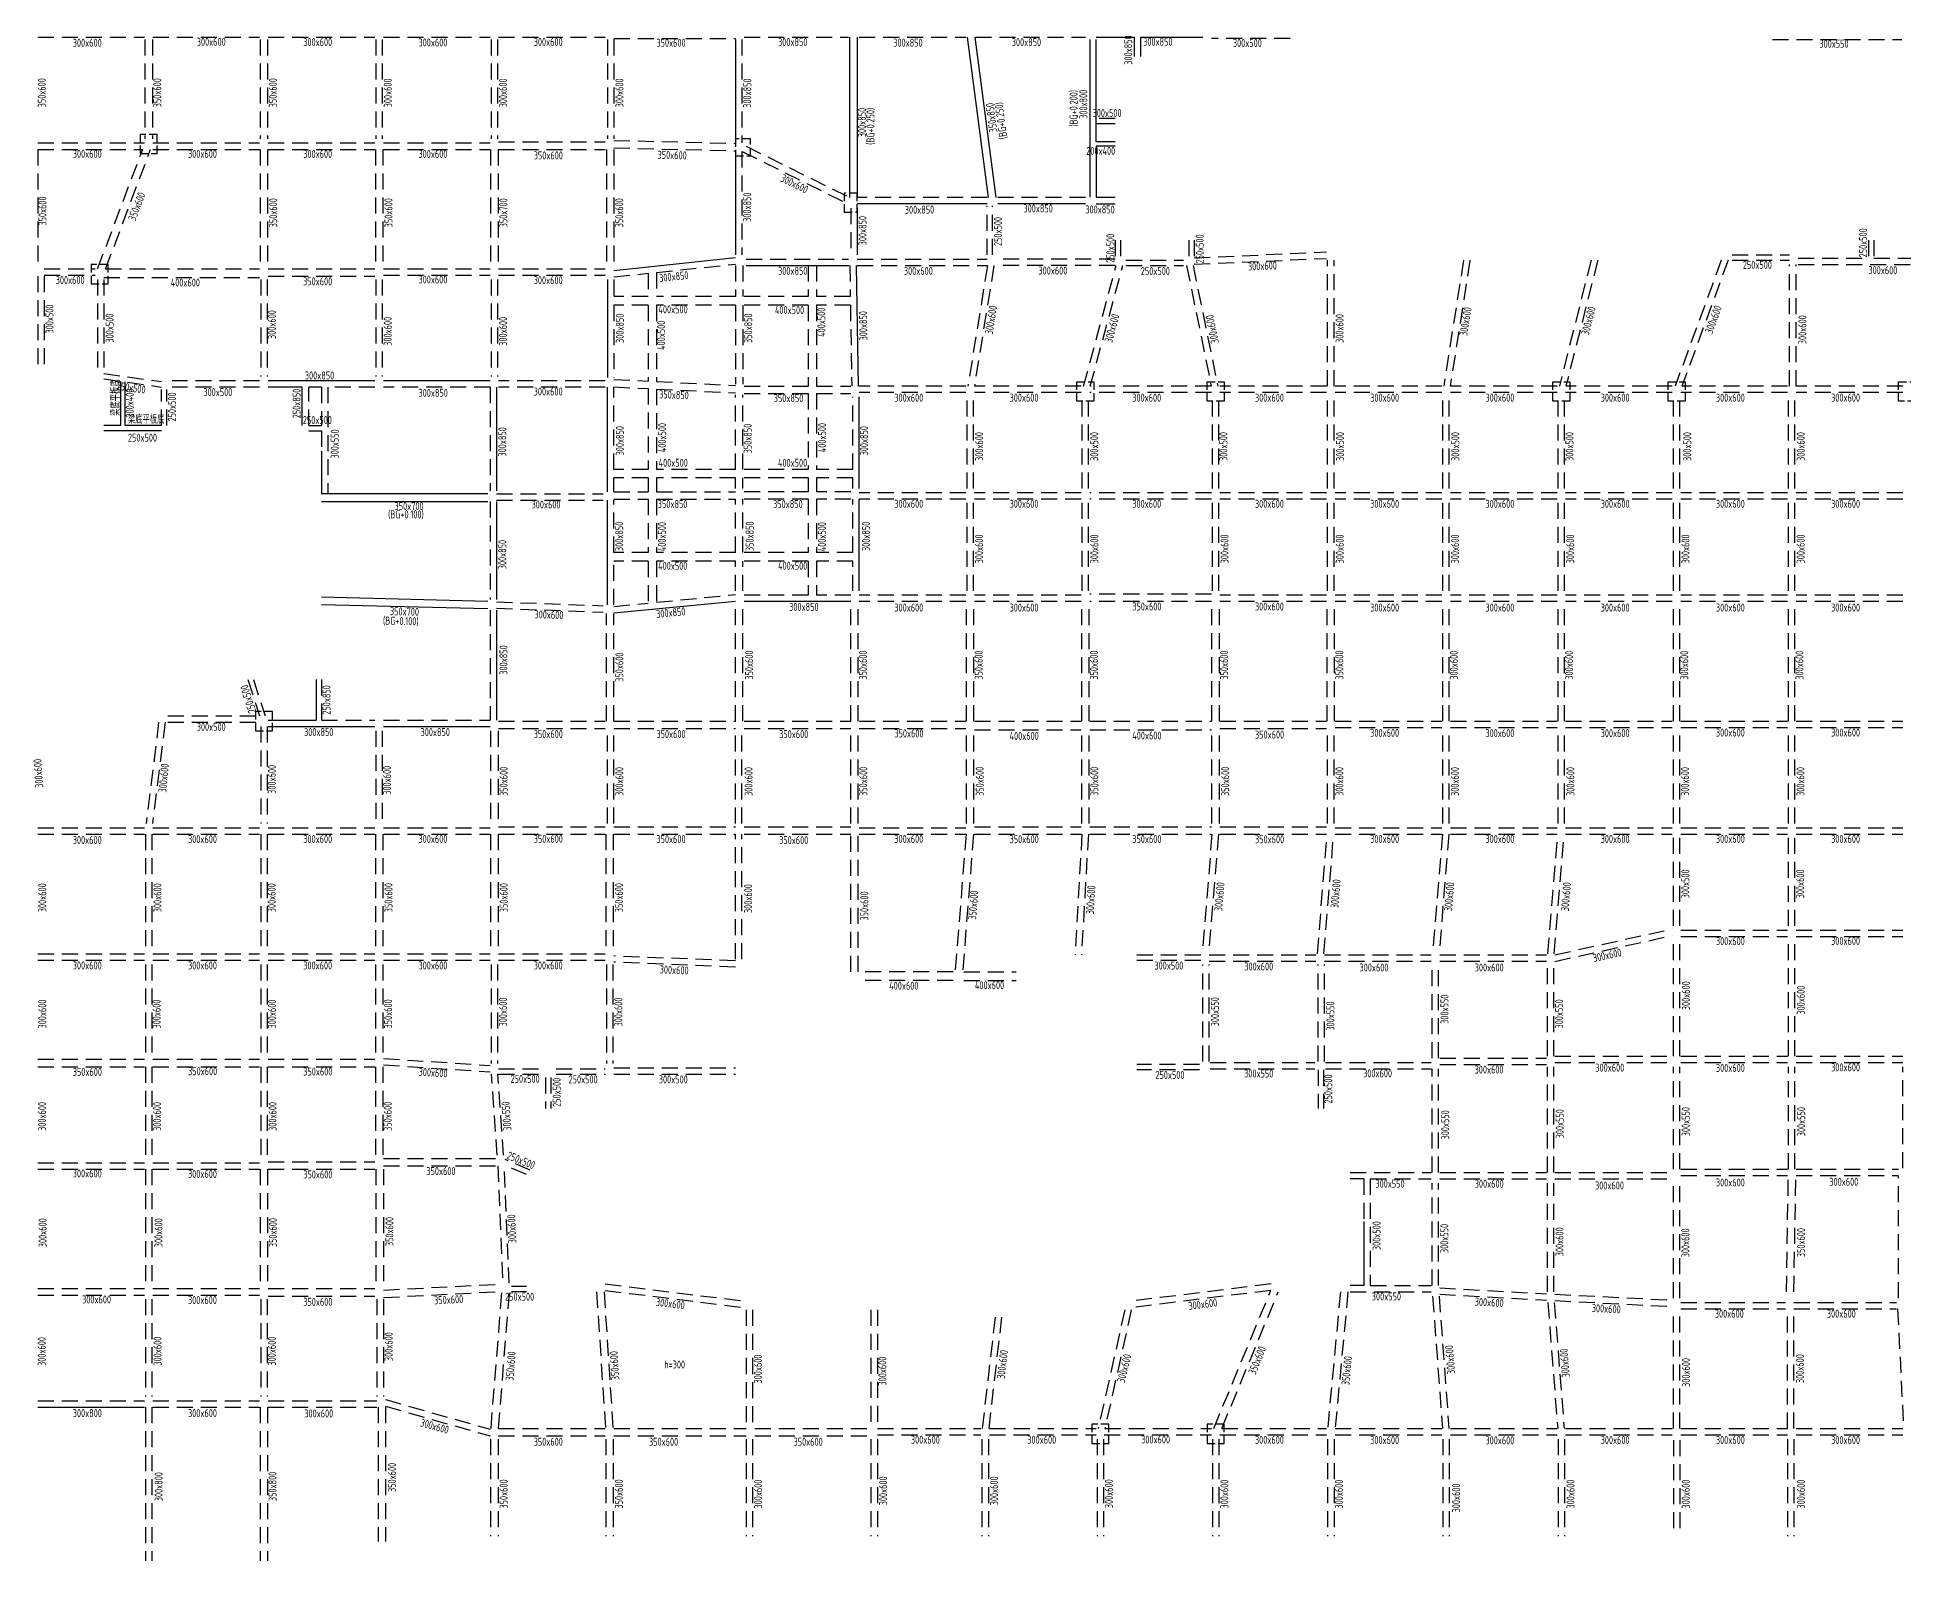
# Model space of a CAD drawing. Extents: x 911836 to 1201474, y 792827 to 1178027.
# Drawn here: x 972506 to 1059968, y 792827 to 864227 of the extents above; entities that cross this region are included whole.
import ezdxf
from ezdxf.enums import TextEntityAlignment as Align

# ---------------------------------------------------------------- set-up
doc = ezdxf.new("R2010")
doc.units = 0
doc.header["$LTSCALE"] = 1500
doc.linetypes.add('DASH', pattern=[0.35, 0.25, -0.1])
doc.linetypes.add('DASHED', pattern=[0.75, 0.5, -0.25])
for name, color, linetype in [('S_BEAM', 4, 'DASHED'), ('S_BEAM_SECD', 5, 'DASHED'), ('S_COLU_CAP_TEXT', 81, 'CONTINUOUS'), ('S_FLOR_TEXT', 51, 'CONTINUOUS'), ('SD_BEAM_TEXT_HORZ', 7, 'CONTINUOUS')]:
    doc.layers.add(name, color=color, linetype=linetype)
doc.styles.add('TH-STYLE3', font='tssdeng.shx', dxfattribs={"width": 0.7, "bigfont": 'tssdchn.shx'})

msp = doc.modelspace()

# ---------------------------------------------------------------- linework, layer by layer
at = {"layer": 'S_BEAM', "color": 1, "linetype": 'ByBlock'}
for p, q in [((1005224, 864127), (1005224, 859277)), ((1010574, 864227), (1010574, 856727)), ((1010924, 864227), (1010924, 856727)), ((1016080, 864227), (1017071, 856727)), ((1016433, 864227), (1017424, 856727)), ((1021823, 864128), (1021824, 856728)), ((1022123, 864227), (1023924, 864227, 0)), ((1022123, 859328), (1022123, 864128)), ((1023924, 863327, 0), (1023924, 864227)), ((1024224, 864227, 0), (1027124, 864227, 0)), ((1024224, 863327, 0), (1024224, 864227)), ((1023024, 860177), (1022123, 860177)), ((1005224, 858877), (1005224, 854027)), ((1023024, 859328), (1022123, 859328)), ((1022123, 859128), (1022124, 856728)), ((1023024, 859128), (1022123, 859128)), ((1017024, 856427), (1010924, 856427)), ((1021624, 856427), (1017524, 856427)), ((1022124, 856728), (1023024, 856728, 0)), ((1022124, 856428), (1023024, 856428, 0)), ((1010924, 856227), (1010924, 854027)), ((999527, 853300), (1005224, 853902)), ((999224, 852877), (999224, 848277)), ((1005724, 853527), (1010543, 853527)), ((1010878, 853527), (1010970, 847877)), ((976424, 846027, 0), (976424, 848103, 0)), ((976624, 846027, 0), (976624, 848075, 0)), ((988324, 848127), (983324, 848127)), ((984924, 847827), (983324, 847827)), ((984924, 846027), (984924, 847827)), ((993724, 848127), (988724, 848127)), ((994024, 847827), (994024, 842977)), ((999224, 842927), (999224, 847827)), ((1011024, 843077), (1011024, 847377)), ((976424, 846027, 0), (975624, 846027, 0)), ((978324, 845777, 0), (975624, 845777, 0)), ((978324, 846027, 0), (976624, 846027, 0)), ((985824, 844827), (985824, 842827)), ((993624, 842827), (985824, 842827)), ((985824, 842477), (993624, 842477)), ((994024, 842477), (994024, 837877)), ((999224, 837627), (999224, 842527)), ((1011024, 838277), (1011024, 842577, 0)), ((985824, 837996, 0), (993624, 837807)), ((985824, 837646, 0), (993624, 837457)), ((994024, 837377), (994024, 832227)), ((999521, 837255), (1005221, 837807)), ((1010624, 837777), (1005624, 837777)), ((985574, 834127), (985574, 832227)), ((983324, 832227), (985574, 832227)), ((983324, 831927), (988324, 831927)), ((988724, 831927), (993724, 831927)), ((1034674, 808727, 0), (1034674, 805727, 0)), ((1034674, 805727, 0), (1034024, 805727)), ((972524, 800027), (977524, 800027))]:
    msp.add_line(p, q, dxfattribs=at)
at = {"layer": 'S_BEAM_SECD', "color": 4}
for p, q in [((972524, 864227), (977524, 864227)), ((977549, 864127), (977549, 859477)), ((977899, 864127), (977899, 859477)), ((977924, 864227), (982924, 864227)), ((982949, 864127), (982949, 859477)), ((983299, 864127), (983299, 859477)), ((983324, 864227), (988324, 864227)), ((988374, 864127), (988374, 859477)), ((988674, 864127), (988674, 859477)), ((988724, 864227), (993724, 864227)), ((993774, 864127), (993774, 859477)), ((994074, 864127), (994074, 859477)), ((994124, 864227), (999124, 864227)), ((999224, 864127), (999224, 859477)), ((999524, 864177), (1005224, 864177)), ((999524, 864127), (999524, 859477)), ((1005524, 864127), (1005524, 859277)), ((1005624, 864227), (1010524, 864227)), ((1011024, 864227), (1016024, 864227)), ((1016474, 864227), (1021623, 864227)), ((1031224, 864177, 0), (1027524, 864177, 0)), ((1053824, 864127, 0), (1059874, 864127)), ((1023024, 860427), (1022123, 860427)), ((972524, 859277), (977524, 859277)), ((972524, 858977), (977443, 858977)), ((972524, 858977), (972524, 853427)), ((975331, 853377, 0), (977443, 858977, 0)), ((975705, 853377, 0), (977817, 858977, 0)), ((977924, 859277), (982924, 859277)), ((977924, 858977), (982924, 858977)), ((982949, 858977), (982949, 853377)), ((983299, 858977), (983299, 853377)), ((983324, 859277), (988324, 859277)), ((983324, 858977), (988324, 858977)), ((988349, 858977), (988349, 853377)), ((988699, 858977), (988699, 853377)), ((988724, 859277), (993724, 859277)), ((988724, 858977), (993724, 858977)), ((993749, 858977), (993749, 853377)), ((994099, 858977), (994099, 853377)), ((994124, 859327), (999124, 859327)), ((994124, 858977), (999124, 858977)), ((999174, 858977), (999174, 853377)), ((999524, 859398), (1005224, 859258)), ((999524, 859047), (1005224, 858908)), ((999524, 858977), (999524, 853377)), ((1005524, 858877), (1005524, 854027)), ((1005540, 858877), (1010524, 856409)), ((1005724, 859120), (1010557, 856727)), ((1017024, 856727), (1010924, 856727)), ((1017024, 854027), (1017024, 856327)), ((1017274, 854027), (1017274, 856327)), ((1021624, 856727), (1017524, 856727)), ((1010624, 856227), (1010624, 854027)), ((1023024, 854727, 0), (1023024, 853927)), ((1023274, 854727, 0), (1023274, 853927)), ((1026474, 854727, 0), (1026474, 853927)), ((1026724, 854727, 0), (1026724, 853927)), ((1058324, 854727, 0), (1058324, 853877, 0)), ((1058574, 854727, 0), (1058574, 853877, 0)), ((1005724, 853827), (1010524, 853827)), ((1010924, 853827), (1017024, 853827)), ((1023024, 853827), (1017424, 853827)), ((1023524, 853777), (1026224, 853777)), ((1026724, 853891), (1032924, 854166)), ((1026724, 853591), (1032924, 853866)), ((1032974, 847877), (1032974, 853777, 0)), ((1033274, 847877), (1033274, 853777, 0)), ((1039341, 853777), (1038411, 847877)), ((1039644, 853777), (1038715, 847877)), ((1045319, 853777), (1043832, 847877)), ((1045628, 853777), (1044142, 847877)), ((1051422, 853777), (1049256, 847877)), ((1051742, 853777), (1049575, 847877)), ((1051924, 854027), (1054624, 854027, 0)), ((1051924, 853777), (1054624, 853777, 0)), ((1055024, 853877, 0), (1058324, 853877)), ((1058574, 853877), (1061524, 853877)), ((972524, 853027), (972524, 848627)), ((972824, 853377), (975224, 853377, 0)), ((972824, 853077), (975224, 853077, 0)), ((972824, 853027), (972824, 848627)), ((975324, 852877, 0), (975324, 848627, 0)), ((975624, 852977, 0), (982924, 852977)), ((975624, 852877, 0), (975624, 848627, 0)), ((975705, 853377, 0), (982924, 853377)), ((982974, 852877), (982974, 848327)), ((983274, 852877), (983274, 848327)), ((983322, 853027), (988322, 853027)), ((983324, 853377), (988324, 853377)), ((988374, 852877), (988374, 848327)), ((988674, 852877), (988674, 848327)), ((988724, 853377), (993724, 853377)), ((988724, 853077), (993724, 853077)), ((993774, 852877), (993774, 848327)), ((994074, 852877), (994074, 848327)), ((994124, 853377), (999124, 853377)), ((994124, 853077), (999124, 853077)), ((999521, 852997), (1001124, 853167)), ((999524, 852877), (999524, 852077)), ((1001124, 853167), (1001124, 852077)), ((1001524, 853209), (1005224, 853600)), ((1001524, 853209), (1001524, 852077)), ((1005224, 853527), (1005224, 852077)), ((1005574, 853527), (1005574, 852077)), ((1008624, 853527), (1008624, 852077)), ((1009024, 853527), (1009024, 852077)), ((1010578, 853528), (1010602, 852077)), ((1010924, 853527), (1017024, 853527)), ((1017031, 853527), (1016113, 847877)), ((1017335, 853527), (1016417, 847877)), ((1023024, 853527), (1017424, 853527)), ((1021536, 847877), (1023064, 853527)), ((1021847, 847877), (1023375, 853527)), ((1023524, 853527), (1026224, 853527)), ((1026362, 853527), (1027520, 847877)), ((1026668, 853527), (1027826, 847877)), ((1054624, 847877), (1054624, 853577)), ((1054924, 847877), (1054924, 853577)), ((1055024, 853577, 0), (1061524, 853577, 0)), ((1001124, 852077), (999524, 852077)), ((1005224, 852077), (1001524, 852077)), ((1008624, 852077), (1005574, 852077)), ((1010602, 852077), (1009024, 852077)), ((999524, 851677), (999524, 848277)), ((1001124, 851677), (999524, 851677)), ((1001124, 851677), (1001124, 848114)), ((1005224, 851677), (1001524, 851677)), ((1001524, 851677), (1001524, 848094)), ((1005224, 851677), (1005224, 847977)), ((1005574, 851677), (1005574, 847977)), ((1008624, 851677), (1005574, 851677)), ((1008624, 851677), (1008624, 847877)), ((1010608, 851677), (1009024, 851677)), ((1009024, 851677), (1009024, 847877)), ((1010608, 851677), (1010670, 847878)), ((975624, 848468, 0), (978324, 848089, 0)), ((975624, 848216, 0), (978324, 847836, 0)), ((978324, 846027, 0), (978324, 847727, 0)), ((978574, 846027, 0), (978574, 847727, 0)), ((982924, 848127), (978824, 848127, 0)), ((982924, 847827), (978824, 847827, 0)), ((985224, 846027), (985224, 847827)), ((985824, 847827), (985224, 847827)), ((985824, 847827), (985824, 846027)), ((988324, 847827), (986124, 847827)), ((986124, 847827), (986124, 842827)), ((993724, 847827), (988724, 847827)), ((993724, 847827), (993724, 842977)), ((999124, 848127), (994124, 848127)), ((999124, 847827), (994124, 847827)), ((999524, 848193), (1001124, 848114)), ((999524, 843977), (999524, 847827)), ((999526, 847842), (1001124, 847764)), ((1001124, 847764), (1001124, 843977)), ((1001524, 848094), (1005224, 847912)), ((1001524, 847744), (1001524, 843977)), ((1001524, 847744), (1005224, 847562)), ((1005624, 847877), (1008624, 847877)), ((1005624, 847527), (1008624, 847527)), ((1008624, 847527), (1008624, 843977)), ((1009024, 847877), (1010624, 847877)), ((1009024, 847527), (1010624, 847527)), ((1009024, 847527), (1009024, 843977)), ((1016024, 847877), (1011024, 847877)), ((1016024, 847577), (1011024, 847577)), ((1021424, 847877), (1016424, 847877)), ((1021424, 847577), (1016424, 847577)), ((1027524, 847577), (1021824, 847577)), ((1027520, 847877), (1021847, 847877)), ((1032924, 847877), (1027924, 847877)), ((1032924, 847577), (1027924, 847577)), ((1038324, 847877), (1033324, 847877)), ((1038324, 847577), (1033324, 847577)), ((1043724, 847877), (1038724, 847877)), ((1043724, 847577), (1038724, 847577)), ((1049124, 847577), (1044124, 847577)), ((1049124, 847877), (1044142, 847877)), ((1054524, 847577), (1049524, 847577)), ((1054524, 847877), (1049575, 847877)), ((1059924, 847877, 0), (1054924, 847877, 0)), ((1059924, 847577, 0), (1054924, 847577, 0)), ((1005224, 843977), (1005224, 847477)), ((1005574, 843977), (1005574, 847477)), ((1010724, 843977), (1010724, 847377)), ((1016074, 843077), (1016074, 847377)), ((1016374, 843077), (1016374, 847377)), ((1021474, 843077), (1021474, 847377)), ((1021774, 843077), (1021774, 847377)), ((1027574, 843077), (1027574, 847377)), ((1027874, 843077), (1027874, 847377)), ((1032974, 843077), (1032974, 847377)), ((1033274, 843077), (1033274, 847377)), ((1038374, 843077), (1038374, 847377)), ((1038674, 843077), (1038674, 847377)), ((1043774, 843077), (1043774, 847377)), ((1044074, 843077), (1044074, 847377)), ((1049174, 843077), (1049174, 847377)), ((1049474, 843077), (1049474, 847377)), ((1054574, 843077), (1054574, 847377)), ((1054874, 843077), (1054874, 847377)), ((985224, 846027), (985824, 846027)), ((985224, 845777), (985824, 845777)), ((985824, 845777), (985824, 844827)), ((1001124, 843977), (999524, 843977)), ((999524, 842927), (999524, 843578)), ((1001124, 843577), (999524, 843577)), ((1001124, 843577), (1001124, 842927)), ((1005224, 843977), (1001524, 843977)), ((1001524, 843577), (1001524, 842927)), ((1005224, 843577), (1001524, 843577)), ((1005224, 843077), (1005224, 843577)), ((1008624, 843977), (1005574, 843977)), ((1005574, 843077), (1005574, 843577)), ((1008624, 843577), (1005574, 843577)), ((1008624, 843577), (1008624, 842927)), ((1010724, 843977), (1009024, 843977)), ((1010724, 843577), (1009024, 843577)), ((1009024, 843577), (1009024, 842927)), ((1010724, 843077), (1010724, 843577)), ((993724, 842477), (993724, 837877)), ((994024, 842827), (999024, 842827)), ((994024, 842527), (999024, 842527)), ((999524, 842927, 0), (1001124, 842927, 0)), ((999524, 842577, 0), (1001124, 842577, 0)), ((999524, 840077), (999524, 842527)), ((1001124, 842577), (1001124, 840077)), ((1001524, 842927, 0), (1005224, 842927, 0)), ((1001524, 842577), (1001524, 840077)), ((1001524, 842577, 0), (1005224, 842577, 0)), ((1005224, 840077), (1005224, 842577)), ((1005574, 840077), (1005574, 842577)), ((1008624, 842927), (1005624, 842927)), ((1008624, 842577), (1005624, 842577)), ((1008624, 842577), (1008624, 840077)), ((1010624, 842927), (1009024, 842927)), ((1010624, 842577), (1009024, 842577)), ((1009024, 842577), (1009024, 840077)), ((1010724, 840077, 0), (1010724, 842577, 0)), ((1016024, 842877, 0), (1011024, 842877, 0)), ((1016024, 842577, 0), (1011024, 842577, 0)), ((1016074, 838277, 0), (1016074, 842577, 0)), ((1016374, 838277, 0), (1016374, 842577, 0)), ((1021424, 842877, 0), (1016424, 842877, 0)), ((1021424, 842577, 0), (1016424, 842577, 0)), ((1021474, 838277, 0), (1021474, 842577, 0)), ((1021774, 838277, 0), (1021774, 842577, 0)), ((1027524, 842877, 0), (1021824, 842877, 0)), ((1027524, 842577, 0), (1021824, 842577, 0)), ((1027574, 838277, 0), (1027574, 842577, 0)), ((1027874, 838277, 0), (1027874, 842577, 0)), ((1032924, 842877, 0), (1027924, 842877, 0)), ((1032924, 842577, 0), (1027924, 842577, 0)), ((1032974, 838277, 0), (1032974, 842577, 0)), ((1033274, 838277, 0), (1033274, 842577, 0)), ((1038324, 842877, 0), (1033324, 842877, 0)), ((1038324, 842577, 0), (1033324, 842577, 0)), ((1038374, 838277, 0), (1038374, 842577, 0)), ((1038674, 838277, 0), (1038674, 842577, 0)), ((1043724, 842877, 0), (1038724, 842877, 0)), ((1043724, 842577, 0), (1038724, 842577, 0)), ((1043774, 838277, 0), (1043774, 842577, 0)), ((1044074, 838277, 0), (1044074, 842577, 0)), ((1049124, 842877, 0), (1044124, 842877, 0)), ((1049124, 842577, 0), (1044124, 842577, 0)), ((1049174, 838277, 0), (1049174, 842577, 0)), ((1049474, 838277, 0), (1049474, 842577, 0)), ((1054524, 842877, 0), (1049524, 842877, 0)), ((1054524, 842577, 0), (1049524, 842577, 0)), ((1054574, 838277, 0), (1054574, 842577, 0)), ((1054874, 838277, 0), (1054874, 842577, 0)), ((1059924, 842877, 0), (1054924, 842877, 0)), ((1059924, 842577, 0), (1054924, 842577, 0)), ((1001124, 840077), (999524, 840077)), ((999524, 837627), (999524, 839677)), ((1001124, 839677), (999524, 839677)), ((1001124, 839677), (1001124, 837712)), ((1005224, 840077), (1001524, 840077)), ((1001524, 839677), (1001524, 837750)), ((1005224, 839677), (1001524, 839677)), ((1005224, 838277), (1005224, 839677)), ((1008624, 840077), (1005574, 840077)), ((1005574, 838277), (1005574, 839677)), ((1008624, 839677), (1005574, 839677)), ((1008624, 839677), (1008624, 838077)), ((1010724, 840077), (1009024, 840077)), ((1010724, 839677), (1009024, 839677)), ((1009024, 839677), (1009024, 838077)), ((1010724, 838277), (1010724, 839677, 0)), ((1001524, 837750), (1005226, 838109)), ((1008624, 838077), (1005624, 838077)), ((1010624, 838077), (1009024, 838077)), ((1016024, 838077, 0), (1011024, 838077, 0)), ((1021424, 838077, 0), (1016424, 838077, 0)), ((1027524, 838127, 0), (1021824, 838127, 0)), ((1032924, 838077, 0), (1027924, 838077, 0)), ((1038324, 838077, 0), (1033324, 838077, 0)), ((1043724, 838077, 0), (1038724, 838077, 0)), ((1049124, 838077, 0), (1044124, 838077, 0)), ((1054524, 838077, 0), (1049524, 838077, 0)), ((1059924, 838077, 0), (1054924, 838077, 0)), ((993724, 837377), (993724, 832227)), ((994024, 837770), (999024, 837587)), ((994024, 837470), (999024, 837286)), ((999174, 832177), (999174, 837227)), ((999524, 832177), (999524, 837227)), ((999526, 837557), (1001124, 837712)), ((1005224, 832177), (1005224, 837777)), ((1005574, 832177), (1005574, 837777)), ((1010624, 832177, 0), (1010624, 837777, 0)), ((1010974, 832177, 0), (1010974, 837777, 0)), ((1016024, 837777, 0), (1011024, 837777, 0)), ((1016049, 832177, 0), (1016049, 837777, 0)), ((1016399, 832177, 0), (1016399, 837777, 0)), ((1021424, 837777, 0), (1016424, 837777, 0)), ((1021449, 832177, 0), (1021449, 837777, 0)), ((1021799, 832177, 0), (1021799, 837777, 0)), ((1027524, 837777, 0), (1021824, 837777, 0)), ((1027549, 832177, 0), (1027549, 837777, 0)), ((1027899, 832177, 0), (1027899, 837777, 0)), ((1032924, 837777, 0), (1027924, 837777, 0)), ((1032949, 832177, 0), (1032949, 837777, 0)), ((1033299, 832177, 0), (1033299, 837777, 0)), ((1038324, 837777, 0), (1033324, 837777, 0)), ((1038374, 832177, 0), (1038374, 837777, 0)), ((1038674, 832177, 0), (1038674, 837777, 0)), ((1043724, 837777, 0), (1038724, 837777, 0)), ((1043774, 832177, 0), (1043774, 837777, 0)), ((1044074, 832177, 0), (1044074, 837777, 0)), ((1049124, 837777, 0), (1044124, 837777, 0)), ((1049174, 832177, 0), (1049174, 837777, 0)), ((1049474, 832177, 0), (1049474, 837777, 0)), ((1054524, 837777, 0), (1049524, 837777, 0)), ((1054574, 832177, 0), (1054574, 837777, 0)), ((1054874, 832177, 0), (1054874, 837777, 0)), ((1059924, 837777, 0), (1054924, 837777, 0)), ((982372, 834127, 0), (982913, 832427, 0)), ((982635, 834127, 0), (983176, 832427, 0)), ((985824, 834127), (985824, 832227)), ((978192, 832127, 0), (977604, 827377, 0)), ((978494, 832127, 0), (977906, 827377, 0)), ((978624, 832427), (982913, 832427)), ((978624, 832127), (982924, 832127)), ((982974, 831927), (982974, 827377)), ((983274, 831927), (983274, 827377)), ((985824, 832227), (988324, 832227)), ((988724, 832227), (993724, 832227)), ((994124, 832177), (999124, 832177)), ((994124, 831827), (999124, 831827)), ((999524, 832177), (1005224, 832177)), ((999524, 831827), (1005224, 831827)), ((1005624, 832177), (1010624, 832177)), ((1005624, 831827), (1010624, 831827)), ((1011024, 832177), (1016024, 832177)), ((1011024, 831827), (1016024, 831827)), ((1016424, 832177), (1021424, 832177)), ((1016424, 831777), (1021424, 831777)), ((1021824, 832177), (1027524, 832177)), ((1021824, 831777), (1027524, 831777)), ((1027924, 832177), (1032924, 832177)), ((1027924, 831827), (1032924, 831827)), ((1033324, 832177), (1038324, 832177)), ((1033324, 831877), (1038324, 831877)), ((1038724, 832177), (1043724, 832177)), ((1038724, 831877), (1043724, 831877)), ((1044124, 832177), (1049124, 832177)), ((1044124, 831877), (1049124, 831877)), ((1049524, 832177), (1054524, 832177)), ((1049524, 831877), (1054524, 831877)), ((1054924, 832177), (1059924, 832177)), ((1054924, 831877), (1059924, 831877)), ((988374, 831727), (988374, 827377)), ((988674, 831727), (988674, 827377)), ((993749, 831727), (993749, 827377)), ((994099, 831727), (994099, 827377)), ((999224, 827377), (999224, 831677)), ((999524, 827377), (999524, 831677)), ((1005224, 827377), (1005224, 831677)), ((1005524, 827377), (1005524, 831677)), ((1010624, 827377), (1010624, 831677)), ((1010974, 827377), (1010974, 831677)), ((1016049, 827377), (1016049, 831677)), ((1016399, 827377), (1016399, 831677)), ((1021449, 827377), (1021449, 831677)), ((1021799, 827377), (1021799, 831677)), ((1027549, 827377), (1027549, 831677)), ((1027899, 827377), (1027899, 831677)), ((1032974, 827377), (1032974, 831677)), ((1033274, 827377), (1033274, 831677)), ((1038374, 827377), (1038374, 831677)), ((1038674, 827377), (1038674, 831677)), ((1043774, 827377), (1043774, 831677)), ((1044074, 827377), (1044074, 831677)), ((1049174, 827377), (1049174, 831677)), ((1049474, 827377), (1049474, 831677)), ((1054574, 827377), (1054574, 831677)), ((1054874, 827377), (1054874, 831677)), ((972524, 827177), (977524, 827177)), ((972524, 826877), (977524, 826877)), ((977574, 826877), (977574, 821277)), ((977874, 826877), (977874, 821277)), ((977924, 827177), (982924, 827177)), ((977924, 826877), (982924, 826877)), ((982974, 826877), (982974, 821277)), ((983274, 826877), (983274, 821277)), ((983324, 827177), (988324, 827177)), ((983324, 826877), (988324, 826877)), ((988349, 826877), (988349, 821277)), ((988699, 826877), (988699, 821277)), ((988724, 827177), (993724, 827177)), ((988724, 826877), (993724, 826877)), ((993749, 826877), (993749, 821277)), ((994099, 826877), (994099, 821277)), ((994124, 827227), (999124, 827227)), ((994124, 826877), (999124, 826877)), ((999149, 826877), (999149, 821277)), ((999499, 826877), (999499, 821277)), ((999524, 827227), (1005224, 827227)), ((999524, 826877), (1005224, 826877)), ((1005224, 821027), (1005224, 826877)), ((1005524, 821027), (1005524, 826877)), ((1005624, 827227), (1010624, 827227)), ((1005624, 826877), (1010624, 826877)), ((1010624, 820427), (1010624, 826877)), ((1010974, 820427), (1010974, 826877)), ((1011024, 827177), (1016024, 827177)), ((1011024, 826877), (1016024, 826877)), ((1016029, 826877), (1015518, 820427)), ((1016380, 826877), (1015865, 820368)), ((1016424, 827227), (1021424, 827227)), ((1016424, 826877), (1021424, 826877)), ((1021459, 826877), (1021138, 821227)), ((1021760, 826877), (1021438, 821227)), ((1021824, 827227), (1027524, 827227)), ((1021824, 826877), (1027524, 826877)), ((1027553, 826877), (1027094, 821277)), ((1027854, 826877), (1027395, 821277)), ((1027924, 827227), (1032924, 827227)), ((1027924, 826877), (1032924, 826877)), ((1032494, 821277), (1032953, 826877)), ((1032795, 821277), (1033254, 826877)), ((1033324, 827177), (1038324, 827177)), ((1033324, 826877), (1038324, 826877)), ((1038353, 826877), (1037894, 821277)), ((1038654, 826877), (1038195, 821277)), ((1038724, 827177), (1043724, 827177)), ((1038724, 826877), (1043724, 826877)), ((1043294, 821277), (1043753, 826877)), ((1043595, 821277), (1044054, 826877)), ((1044124, 827177), (1049124, 827177)), ((1044124, 826877), (1049124, 826877)), ((1049174, 822577), (1049174, 826877)), ((1049474, 822577), (1049474, 826877)), ((1049524, 827177), (1054524, 827177)), ((1049524, 826877), (1054524, 826877)), ((1054574, 822577), (1054574, 826877)), ((1054874, 822577), (1054874, 826877)), ((1054924, 827177), (1059924, 827177)), ((1054924, 826877), (1059924, 826877)), ((1043624, 821225), (1049124, 822437)), ((1049524, 822377), (1054524, 822377)), ((1054924, 822377), (1059924, 822377)), ((972524, 821277), (977524, 821277)), ((977924, 821277), (982924, 821277)), ((983324, 821277), (988324, 821277)), ((988724, 821277), (993724, 821277)), ((994124, 821277), (999124, 821277)), ((1043624, 820918), (1049124, 822130)), ((1049174, 816470), (1049174, 822077)), ((1049474, 816477), (1049474, 822077)), ((1049524, 822077), (1054524, 822077)), ((1054574, 816477), (1054574, 822077)), ((1054874, 816477), (1054874, 822077)), ((1054924, 822077), (1059924, 822077)), ((972524, 820977), (977524, 820977)), ((977574, 820777), (977574, 816477)), ((977874, 820777), (977874, 816477)), ((977924, 820977), (982924, 820977)), ((982974, 820777), (982974, 816477)), ((983274, 820777), (983274, 816477)), ((983324, 820977), (988324, 820977)), ((988349, 820777), (988349, 816477)), ((988699, 820777), (988699, 816477)), ((988724, 820977), (993724, 820977)), ((993774, 820777), (993774, 816127)), ((994074, 820777), (994074, 816127)), ((994124, 820977), (999124, 820977)), ((999174, 820777), (999174, 816127)), ((999474, 820777), (999474, 816127)), ((1005224, 820938), (999524, 821169)), ((1005224, 820638), (999524, 820877)), ((1015424, 820427), (1010974, 820427)), ((1015924, 820427), (1018374, 820427)), ((1024024, 821227), (1027024, 821227)), ((1024024, 820977), (1027024, 820977)), ((1027124, 816227), (1027124, 820777)), ((1027424, 821227), (1032424, 821227)), ((1027424, 820927), (1032424, 820927)), ((1027424, 816227), (1027424, 820777)), ((1032524, 816227), (1032524, 820777)), ((1032824, 821227), (1037824, 821227)), ((1032824, 820927), (1037824, 820927)), ((1032824, 816227), (1032824, 820777)), ((1037874, 816377), (1037874, 820777)), ((1038174, 816377), (1038174, 820777)), ((1038224, 821227), (1043224, 821227)), ((1038224, 820927), (1043224, 820927)), ((1043274, 816477), (1043274, 820777)), ((1043574, 816477), (1043574, 820777)), ((1015424, 820027), (1010974, 820027)), ((1015924, 820027), (1018374, 820027)), ((972524, 816327), (977524, 816327)), ((977924, 816327), (982924, 816327)), ((983324, 816327), (988324, 816327)), ((988724, 816365), (993724, 816041)), ((988724, 816064), (993724, 815740)), ((1026974, 816077, 0), (1024024, 816077)), ((1027474, 816177, 0), (1032374, 816177, 0)), ((1032874, 816177), (1037824, 816177)), ((1038224, 816377), (1043224, 816377)), ((1038224, 816077), (1043224, 816077)), ((1043624, 816477), (1049124, 816477)), ((1043624, 816177), (1049124, 816177)), ((1049524, 816477), (1054524, 816477)), ((1049524, 816177), (1054524, 816177)), ((1054924, 816477), (1059924, 816477)), ((1054924, 816177), (1059924, 816177)), ((972524, 815977), (977524, 815977)), ((977574, 815977), (977574, 811677)), ((977874, 815977), (977874, 811677)), ((977924, 815977), (982924, 815977)), ((982974, 815977), (982974, 811677)), ((983274, 815977), (983274, 811677)), ((983324, 815977), (988324, 815977)), ((988349, 815977), (988349, 811677)), ((988699, 815977), (988699, 811677)), ((994056, 811827), (993791, 815627)), ((994357, 811827), (994092, 815627)), ((994124, 815877), (996324, 815877)), ((994124, 815627), (996324, 815627)), ((996324, 815477), (996324, 814027)), ((996574, 815477), (996574, 814027)), ((996824, 815877), (999124, 815877)), ((996824, 815627), (999128, 815627)), ((999524, 815927), (1005224, 815927)), ((999524, 815627), (1005224, 815627)), ((1026974, 815827, 0), (1024024, 815827)), ((1027474, 815877, 0), (1032374, 815877, 0)), ((1032524, 815827), (1032524, 814027)), ((1032774, 815827), (1032774, 814027)), ((1032874, 815877), (1037824, 815877)), ((1037874, 811027), (1037874, 815877)), ((1038174, 811027), (1038174, 815877)), ((1043274, 811027), (1043274, 815977, 0)), ((1043574, 811027), (1043574, 815977, 0)), ((1049174, 811177), (1049174, 815977)), ((1049474, 811177), (1049474, 815977)), ((1054574, 811177), (1054574, 815977)), ((1054874, 811177), (1054874, 815977)), ((1059924, 811227, 0), (1059924, 815977, 0)), ((988724, 811677), (994024, 811677)), ((972524, 811477), (977524, 811477)), ((972524, 811177), (977524, 811177)), ((977574, 811177, 0), (977574, 805577, 0)), ((977874, 811177, 0), (977874, 805577, 0)), ((977924, 811477), (982924, 811477)), ((977924, 811177), (982924, 811177)), ((982949, 811177, 0), (982949, 805577, 0)), ((983299, 811177, 0), (983299, 805577, 0)), ((983324, 811527), (988324, 811527)), ((983324, 811177), (988324, 811177)), ((988374, 811177), (988374, 805577)), ((988724, 811327), (994024, 811327)), ((988724, 811177), (988724, 805577)), ((994084, 811327), (994315, 805827)), ((994616, 805827), (994385, 811327)), ((995599, 811127), (994424, 811628)), ((995424, 810930), (994424, 811356)), ((1034024, 811027), (1037824, 811027)), ((1038224, 811027), (1043224, 811027)), ((1043624, 811027), (1049124, 811027)), ((1049524, 811177), (1054524, 811177)), ((1049524, 810877), (1054524, 810877)), ((1054924, 811177), (1059724, 811177, 0)), ((1054924, 810877), (1059724, 810877, 0)), ((1059724, 805127), (1059724, 810827)), ((1034674, 810727, 0), (1034024, 810727)), ((1034674, 810727, 0), (1034674, 808727, 0)), ((1034974, 810727, 0), (1037824, 810727)), ((1034974, 810727, 0), (1034974, 805727, 0)), ((1037874, 805727, 0), (1037874, 810527, 0)), ((1038174, 805727, 0), (1038174, 810527, 0)), ((1038224, 810727), (1043224, 810727)), ((1043274, 805427, 0), (1043274, 810527, 0)), ((1043574, 805427, 0), (1043574, 810527, 0)), ((1043624, 810727), (1049124, 810727)), ((1049174, 805127), (1049174, 810677)), ((1049474, 805127), (1049474, 810677)), ((1054545, 810677), (1054453, 805127)), ((1054895, 810677), (1054803, 805127)), ((972524, 805577), (977524, 805577)), ((977924, 805577), (982924, 805577)), ((983324, 805577), (988324, 805577)), ((988724, 805513), (994224, 805790)), ((995424, 805677), (994724, 805677)), ((999124, 805798), (1005524, 805009)), ((1030324, 805798), (1023924, 805009)), ((1034974, 805727, 0), (1037824, 805727)), ((1038224, 805616), (1043224, 805339)), ((972524, 805277), (977524, 805277)), ((977574, 805077), (977574, 800527)), ((977874, 805077), (977874, 800527)), ((977924, 805277), (982924, 805277)), ((982974, 805077), (982974, 800527)), ((983274, 805077), (983274, 800527)), ((983324, 805227), (988324, 805227)), ((988424, 805077), (988424, 800527)), ((988724, 805162), (994224, 805440)), ((988724, 805077), (988724, 800527)), ((993768, 799027), (994282, 805427)), ((994120, 799027), (994633, 805427)), ((995424, 805427), (994724, 805427)), ((998715, 805427), (999132, 799027)), ((999066, 805427), (999483, 799027)), ((999124, 805495), (1005524, 804707)), ((1030309, 805494), (1023924, 804707)), ((1027638, 799027), (1030309, 805494)), ((1028016, 799027), (1030660, 805427)), ((1033575, 805430), (1032972, 799030)), ((1033926, 805425), (1033323, 799025)), ((1034024, 805427), (1037824, 805427)), ((1037892, 805227), (1038355, 799027)), ((1038193, 805227), (1038656, 799027)), ((1038224, 805316), (1043224, 805038)), ((1043293, 804927), (1043754, 799027)), ((1043594, 804927), (1044055, 799027)), ((1043624, 805317), (1049124, 805038)), ((1043624, 805017), (1049124, 804737)), ((1049524, 804927), (1054424, 804927)), ((1054824, 804927), (1059624, 804927)), ((1005727, 804577), (1005727, 799027)), ((1006027, 804577), (1006027, 799027)), ((1011574, 804578), (1011574, 799027, 0)), ((1011874, 804578), (1011874, 799027, 0)), ((1016802, 799027), (1017444, 804577)), ((1017104, 799027), (1017746, 804582)), ((1023464, 804577), (1022226, 799027)), ((1023772, 804577), (1022533, 799027)), ((1049174, 799027), (1049174, 804627)), ((1049474, 799027), (1049474, 804627)), ((1049524, 804627), (1054424, 804627)), ((1054524, 799027), (1054524, 804627)), ((1054824, 799027), (1054824, 804627)), ((1054824, 804627), (1059624, 804627)), ((1059686, 804627), (1059961, 799027)), ((972524, 800327), (977524, 800327)), ((977924, 800327), (982924, 800327)), ((983324, 800327), (988424, 800327)), ((988824, 800377), (993724, 798990)), ((977574, 800027), (977574, 792827)), ((977874, 800027), (977874, 792827)), ((977924, 800027), (982924, 800027)), ((982949, 800027), (982949, 792827)), ((983299, 800027), (983299, 792827)), ((983324, 800027), (988424, 800027)), ((988474, 800027), (988474, 793727)), ((988824, 800065), (993724, 798678)), ((988824, 800027), (988824, 793727)), ((993749, 798527), (993749, 793977)), ((994099, 798527), (994099, 793977)), ((994122, 798677), (999122, 798677)), ((994124, 799027), (999122, 799027)), ((999149, 798527), (999149, 793977)), ((999499, 798527), (999499, 793977)), ((999526, 798677), (1005727, 798677)), ((999528, 799027), (1005727, 799027)), ((1005727, 798527), (1005727, 793977)), ((1006027, 798527), (1006027, 793977)), ((1006127, 799027), (1011474, 799027, 0)), ((1006127, 798677), (1011474, 798677, 0)), ((1011574, 798527, 0), (1011574, 793977, 0)), ((1011874, 799027, 0), (1016724, 799027, 0)), ((1011874, 798727, 0), (1016724, 798727, 0)), ((1011874, 798527, 0), (1011874, 793977, 0)), ((1016774, 798527, 0), (1016774, 793977, 0)), ((1017074, 798527, 0), (1017074, 793977, 0)), ((1017124, 798727, 0), (1022124, 798727, 0)), ((1017135, 799027, 0), (1022124, 799027, 0)), ((1022174, 798527, 0), (1022174, 793977, 0)), ((1022474, 798527, 0), (1022474, 793977, 0)), ((1022503, 798727, 0), (1027524, 798727, 0)), ((1022533, 799027, 0), (1027524, 799027, 0)), ((1027574, 798527), (1027574, 793977)), ((1027874, 798527), (1027874, 793977)), ((1027924, 798727), (1032924, 798727, 0)), ((1028016, 799027), (1032924, 799027, 0)), ((1032974, 798527), (1032974, 793977)), ((1033274, 798527), (1033274, 793977)), ((1033324, 799027), (1038324, 799027, 0)), ((1033324, 798727), (1038324, 798727, 0)), ((1038374, 798527), (1038374, 793977)), ((1038674, 798527), (1038674, 793977)), ((1038724, 799027), (1043724, 799027, 0)), ((1038724, 798727), (1043724, 798727, 0)), ((1043774, 798527), (1043774, 793977)), ((1044074, 798527), (1044074, 793977)), ((1044124, 799027), (1049124, 799027, 0)), ((1044124, 798727), (1049124, 798727, 0)), ((1049524, 799027), (1054524, 799027, 0)), ((1049524, 798727), (1054524, 798727, 0)), ((1054524, 798527), (1054524, 793977)), ((1054824, 798527), (1054824, 793977)), ((1054924, 799027), (1059924, 799027, 0)), ((1054924, 798727), (1059924, 798727, 0)), ((1049174, 798477), (1049174, 793977)), ((1049474, 798477), (1049474, 793977))]:
    msp.add_line(p, q, dxfattribs=at)
at = {"layer": 'S_COLU_CAP_TEXT', "linetype": 'DASH'}
for points in [[(978124, 859677), (977324, 859677), (977324, 858777), (978124, 858777)], [(1005924, 859477), (1005224, 859477), (1005224, 858677), (1005924, 858677)], [(1010924, 856927), (1010324, 856927), (1010324, 856027), (1010924, 856027)], [(1021224, 848077), (1022024, 848077), (1022024, 847177), (1021224, 847177)], [(1027324, 848077), (1028124, 848077), (1028124, 847177), (1027324, 847177)], [(1043524, 848077), (1044324, 848077), (1044324, 847177), (1043524, 847177)], [(1048924, 848077), (1049724, 848077), (1049724, 847177), (1048924, 847177)], [(983524, 832627), (982724, 832627), (982724, 831727), (983524, 831727)], [(1028124, 799227), (1027324, 799227), (1027324, 798327), (1028124, 798327)]]:
    msp.add_lwpolyline(points, close=True, dxfattribs=at)
at = {"layer": 'S_COLU_CAP_TEXT', "linetype": 'DASH', "elevation": 0}
for points in [[(975824, 853577), (975024, 853577), (975024, 852677), (975824, 852677)], [(1059724, 848077), (1060524, 848077), (1060524, 847177), (1059724, 847177)], [(1022724, 799227), (1021924, 799227), (1021924, 798327), (1022724, 798327)]]:
    msp.add_lwpolyline(points, close=True, dxfattribs=at)

# ---------------------------------------------------------------- texts
at = {"layer": 'S_FLOR_TEXT', "linetype": 'Continuous', "style": 'TH-STYLE3', "width": 0.7}
msp.add_text('h=300', height=375, rotation=359.99998, dxfattribs=at).set_placement((1002374, 802022), align=Align.MIDDLE_CENTER)
at = {"layer": 'SD_BEAM_TEXT_HORZ', "color": 1, "linetype": 'Continuous', "style": 'TH-STYLE3', "width": 0.7}
for s, p in [('300x600', (974168, 863785)), ('300x600', (979979, 863829)), ('300x600', (984968, 863818)), ('300x600', (990368, 863799)), ('300x600', (995768, 863826)), ('350x600', (1001518, 863785)), ('300x850', (1007218, 863819)), ('300x850', (1012618, 863788)), ('300x850', (1018171, 863814)), ('300x850', (1024329, 863833)), ('300x500', (1028533, 863774)), ('300x550', (1056018, 863740)), ('300x500', (1021959, 860493)), ('300x600', (974168, 858580)), ('300x600', (979568, 858577)), ('300x600', (984968, 858575)), ('300x600', (990368, 858574)), ('350x600', (995768, 858505)), ('200x400', (1021662, 858717)), ('300x850', (1018718, 856021)), ('300x850', (1021618, 855972)), ('300x600', (973367, 852667)), ('400x600', (978758, 852546)), ('350x600', (984958, 852602)), ('300x600', (990368, 852689)), ('300x600', (995768, 852657)), ('300x850', (1007219, 853095)), ('300x600', (1013115, 853093)), ('300x600', (1019421, 853107)), ('250x500', (1024219, 853084)), ('400x500', (1007072, 851257)), ('300x500', (980288, 847411)), ('300x850', (990368, 847377)), ('300x600', (995768, 847438)), ('350x850', (1007015, 847129)), ('300x600', (1012668, 847150)), ('300x600', (1018068, 847150)), ('300x600', (1023818, 847150)), ('300x600', (1029568, 847150)), ('300x600', (1034968, 847150)), ('300x600', (1040368, 847150)), ('300x600', (1045768, 847150)), ('梁底平板底', (976754, 846119, 0)), ('250x500', (984948, 846100)), ('250x500', (976754, 845276, 0)), ('400x500', (1001621, 844098)), ('400x500', (1007214, 844098)), ('300x600', (995668, 842143)), ('350x850', (1001582, 842163)), ('350x850', (1006984, 842163)), ('300x600', (1012668, 842175)), ('300x600', (1018068, 842175)), ('300x600', (1023818, 842175)), ('300x600', (1029568, 842175)), ('300x600', (1034968, 842175)), ('300x600', (1040368, 842175)), ('300x600', (1045768, 842175)), ('300x600', (1051168, 842175)), ('300x600', (1056568, 842175)), ('400x500', (1001600, 839269)), ('400x500', (1007219, 839273)), ('300x850', (1007740, 837345)), ('300x600', (1012668, 837312)), ('300x600', (1018068, 837312)), ('350x600', (1023818, 837362)), ('300x600', (1029568, 837362)), ('300x600', (1034968, 837312)), ('300x600', (1040368, 837312)), ('300x600', (1045768, 837312)), ('300x600', (1051168, 837312)), ('300x600', (1056568, 837312)), ('300x500', (979977, 831723)), ('300x850', (985006, 831478)), ('300x850', (990466, 831475)), ('350x600', (995768, 831385)), ('350x600', (1001518, 831385)), ('350x600', (1012668, 831416)), ('300x600', (1034968, 831440)), ('300x600', (1040368, 831427)), ('300x600', (1045768, 831427)), ('300x600', (1051168, 831454)), ('300x600', (1056568, 831454)), ('350x600', (1007268, 831379)), ('400x600', (1018068, 831297)), ('400x600', (1023818, 831314)), ('350x600', (1029568, 831358)), ('300x600', (974168, 826420)), ('300x600', (979568, 826457)), ('300x600', (984968, 826463)), ('300x600', (990368, 826470)), ('350x600', (995768, 826473)), ('350x600', (1001518, 826459)), ('350x600', (1007268, 826413)), ('300x600', (1012668, 826470)), ('350x600', (1018068, 826456)), ('350x600', (1023818, 826466)), ('350x600', (1029568, 826452)), ('300x600', (1034968, 826470)), ('300x600', (1040368, 826469)), ('300x600', (1045768, 826469)), ('300x600', (1051168, 826469)), ('300x600', (1056568, 826469)), ('300x600', (1051168, 821678)), ('300x600', (1056568, 821690)), ('300x600', (974168, 820539)), ('300x600', (979568, 820539)), ('300x600', (984968, 820539)), ('300x600', (990368, 820539)), ('300x600', (995768, 820539)), ('300x500', (1024855, 820533)), ('300x600', (1029068, 820489)), ('300x600', (1034468, 820442)), ('300x600', (1039868, 820442)), ('400x600', (1012429, 819588)), ('300x600', (1039860, 815659)), ('300x600', (1045518, 815746)), ('300x600', (1051168, 815736)), ('300x600', (1056568, 815763)), ('350x600', (974168, 815549)), ('350x600', (979568, 815581)), ('350x600', (984968, 815566)), ('250x500', (994684, 815223)), ('250x500', (997402, 815200)), ('300x500', (1001631, 815199)), ('250x500', (1024902, 815408)), ('300x550', (1029062, 815473)), ('300x600', (1034636, 815482)), ('300x600', (974168, 810791)), ('300x600', (979568, 810766)), ('350x600', (984968, 810743)), ('350x600', (990736, 810899)), ('300x600', (1056484, 810399)), ('300x550', (1035213, 810310)), ('300x600', (1039868, 810308)), ('300x600', (1045503, 810226)), ('300x600', (1051168, 810365)), ('300x600', (974605, 804883)), ('300x600', (979568, 804856)), ('350x600', (984968, 804772)), ('250x500', (994426, 805014)), ('300x550', (1035043, 805023)), ('300x600', (1051118, 804217)), ('300x600', (1056368, 804217)), ('300x800', (974168, 799557)), ('300x600', (979568, 799557)), ('300x600', (985018, 799540)), ('350x600', (995766, 798214)), ('350x600', (1001170, 798214)), ('350x600', (1007944, 798215)), ('300x600', (1013443, 798310)), ('300x600', (1018898, 798309, 0)), ('300x600', (1024235, 798319, 0)), ('300x600', (1029568, 798304)), ('300x600', (1034968, 798293)), ('300x600', (1040368, 798281)), ('300x600', (1045768, 798295)), ('300x600', (1051168, 798297)), ('300x600', (1056568, 798297))]:
    msp.add_text(s, height=375, dxfattribs=at).set_placement(p)
for s, rotation, p in [('300x850', 90, (1023816, 862942)), ('350x600', 90, (972902, 860946)), ('350x600', 90, (978315, 860946)), ('350x600', 90, (983731, 860946)), ('300x600', 90, (989118, 860946)), ('300x600', 90, (994517, 860946)), ('300x600', 90, (999973, 860946)), ('300x850', 89.45943, (1005958, 860923)), ('(BG+0.200)', 90, (1021256, 860038)), ('300x800', 90.00883, (1021714, 860405)), ('300x850', 90, (1011338, 859546)), ('(BG+0.250)', 90, (1011734, 859190)), ('350x850', 97.52382, (1017495, 859798)), ('(BG+0.250)', 97.52382, (1017963, 859484)), ('350x600', 358.59719, (1001567, 858536)), ('300x600', 333.65895, (1007296, 857494)), ('350x600', 90, (972934, 855401)), ('350x600', 69.34109, (977102, 855594)), ('350x600', 90, (983749, 855321)), ('350x600', 90, (989149, 855321)), ('350x700', 90, (994534, 855321)), ('350x600', 90, (999963, 855321)), ('300x850', 89.45943, (1005952, 855575)), ('300x850', 0.86805, (1013162, 855950)), ('300x850', 90.01743, (1011364, 854478)), ('250x500', 90.01743, (1017710, 854445)), ('250x500', 90.01743, (1022978, 853656, 0)), ('250x500', 90.01743, (1027169, 853629)), ('250x500', 90.00047, (1058254, 853914)), ('300x600', 2.54481, (1029247, 853296)), ('250x500', 0.00015, (1052431, 853375)), ('300x850', 6.03325, (1001669, 852755)), ('300x600', 359.59076, (1058314, 853129)), ('300x500', 90.00054, (973264, 850346)), ('300x500', 90.00054, (976081, 849921)), ('300x600', 90, (983687, 850085)), ('300x850', 90, (999992, 849899)), ('400x500', 359.9992, (1001614, 851290)), ('350x850', 90, (1006008, 849899)), ('400x500', 90, (1009436, 850187)), ('300x850', 90.93157, (1011409, 850024)), ('300x600', 80.76444, (1017274, 850285)), ('300x600', 74.86488, (1022871, 849889)), ('300x600', 101.58062, (1027881, 849917)), ('300x600', 90, (1033719, 849903)), ('300x600', 81.05052, (1039512, 850210)), ('300x600', 75.85547, (1045211, 850242)), ('300x600', 69.83739, (1050990, 850302)), ('300x600', 90.00047, (1055410, 849846)), ('300x600', 90, (989115, 849771)), ('300x600', 90, (994516, 849771)), ('400x500', 90, (1001927, 849575)), ('300x850', 0.00065, (985044, 848191)), ('梁底平板底', 90, (976371, 846487, 0)), ('250x500', 351.99622, (976202, 847712)), ('200x400', 90, (977024, 846407, 0)), ('250x850', 90, (984841, 846373)), ('350x850', 358.09712, (1001641, 847308)), ('300x600', 0.00015, (1051168, 847150)), ('300x600', 359.99985, (1056568, 847150)), ('250x500', 90, (979003, 846222, 0)), ('300x850', 90, (994483, 844579)), ('300x850', 90, (999992, 844632)), ('400x500', 90, (1001976, 844781)), ('350x850', 90, (1005984, 844726)), ('400x500', 90, (1009472, 844781)), ('300x850', 90, (1011433, 844632)), ('300x550', 90, (986630, 844484)), ('300x600', 90, (1016829, 844371)), ('300x500', 90, (1022224, 844371)), ('300x500', 90, (1028276, 844371)), ('300x500', 90, (1033745, 844371)), ('300x500', 90, (1039145, 844371)), ('300x500', 90, (1044495, 844371)), ('300x500', 90, (1050015, 844371)), ('300x600', 89.99939, (1055332, 844371)), ('350x700', 0.00075, (989246, 842068)), ('(BG+0.100)', 0.00075, (988945, 841683)), ('300x850', 90, (994485, 839296)), ('300x850', 90, (999963, 840148)), ('400x500', 90, (1001966, 840141)), ('350x850', 90, (1006075, 840148)), ('400x500', 89.99817, (1009463, 840136)), ('300x850', 90, (1011525, 840148, 0)), ('300x600', 90, (1016829, 839571)), ('300x600', 90, (1022229, 839571)), ('300x600', 90, (1028329, 839571)), ('300x600', 90, (1033729, 839571)), ('300x600', 90, (1039129, 839571)), ('300x600', 90, (1044529, 839571)), ('300x600', 90, (1049929, 839571)), ('300x600', 90, (1055329, 839571, 0)), ('(BG+0.100)', 358.6115, (988701, 836705)), ('350x700', 358.6115, (989027, 837143)), ('300x600', 358.40886, (995800, 836996)), ('300x850', 5.52754, (1001525, 837011)), ('300x850', 90, (994538, 834354)), ('350x600', 90, (1006050, 834121)), ('350x600', 90, (1011386, 834121)), ('350x600', 90, (1016809, 834121)), ('350x600', 90, (1022209, 834121)), ('350x600', 90, (1028309, 834121)), ('350x600', 90, (1033709, 834121)), ('300x600', 90, (1039073, 834121)), ('300x600', 90, (1044473, 834121)), ('300x600', 90, (1049873, 834121)), ('300x600', 90, (1055273, 834121, 0)), ('350x600', 90, (999971, 834022)), ('250x500', 107.65139, (982773, 832616, 0)), ('250x850', 90, (986246, 832479)), ('300x600', 93.81405, (972786, 829065)), ('300x600', 84.35252, (978547, 828818)), ('300x600', 90, (983684, 828771)), ('300x600', 90, (989082, 828727)), ('350x600', 90, (994546, 828671)), ('300x600', 90, (999968, 828671)), ('300x600', 90, (1006023, 828671)), ('350x600', 90, (1011400, 828671)), ('350x600', 90, (1016858, 828671)), ('350x600', 90, (1022228, 828671)), ('350x600', 90, (1028362, 828671)), ('300x600', 90, (1033713, 828671)), ('300x600', 90, (1039125, 828671)), ('300x600', 90, (1044537, 828671)), ('300x600', 90, (1049905, 828671)), ('300x600', 90, (1055319, 828671)), ('300x500', 90, (1049922, 823871)), ('300x600', 90, (1055307, 823871)), ('300x600', 90, (972927, 823221)), ('300x600', 90, (978324, 823221)), ('300x600', 90, (983675, 823221)), ('350x600', 90, (989151, 823221)), ('350x600', 90, (994551, 823221)), ('350x600', 90, (999951, 823221)), ('300x600', 90, (1006003, 823182)), ('350x600', 90, (1011449, 822830)), ('350x600', 85.44311, (1016499, 822858)), ('300x600', 86.74278, (1022016, 823112)), ('300x600', 85.3141, (1028034, 823257)), ('300x600', 85.3141, (1033478, 823396)), ('300x600', 85.3141, (1038804, 823257)), ('300x600', 85.3141, (1044274, 823257)), ('300x600', 12.42594, (1045452, 820878)), ('300x600', 357.6722, (1001665, 820354)), ('400x600', 0.00459, (1016445, 819613)), ('300x600', 90, (1049949, 818630)), ('300x600', 90, (1055335, 818421)), ('300x600', 90, (972928, 817771)), ('300x600', 90, (978285, 817771)), ('300x600', 90, (983693, 817771)), ('350x600', 90, (989133, 817771)), ('300x600', 90, (994518, 817866)), ('300x600', 90, (999922, 817866)), ('300x550', 90, (1027877, 817873)), ('300x550', 90, (1033290, 817671)), ('300x550', 90, (1038637, 817989)), ('300x550', 90, (1044007, 817771)), ('300x600', 356.29157, (990364, 815558)), ('250x500', 90, (997034, 814097)), ('250x500', 90, (1033189, 814254)), ('300x600', 90, (972911, 812971)), ('300x600', 90, (978305, 812971)), ('300x600', 90, (983717, 812971)), ('350x600', 90, (989114, 812971)), ('300x550', 93.99091, (994725, 812995)), ('300x550', 90, (1038671, 812571)), ('300x550', 90, (1044035, 812621)), ('300x550', 90, (1049940, 812721)), ('300x550', 90, (1055354, 812721)), ('250x500', 337.75098, (994472, 811677)), ('300x600', 90, (972940, 807521)), ('300x600', 90, (978371, 807521)), ('350x600', 90, (983732, 807521)), ('350x600', 90, (989194, 807571, 0)), ('300x600', 92.40597, (994959, 807711)), ('300x500', 90, (1035453, 807384)), ('300x550', 90, (1038629, 807246)), ('300x600', 90, (1044027, 807096)), ('300x600', 90, (1049925, 807046)), ('350x600', 90, (1055344, 807053)), ('350x600', 2.88642, (991107, 804838)), ('300x600', 352.97721, (1001475, 804770)), ('300x600', 7.33834, (1026473, 804577)), ('300x600', 356.82017, (1039857, 804786)), ('300x600', 357.08916, (1045344, 804484)), ('300x600', 90, (972899, 801954)), ('300x600', 90, (978328, 801971)), ('300x600', 90, (983687, 801971)), ('300x600', 90, (989158, 802180)), ('350x600', 85.40946, (994818, 801256)), ('350x600', 93.7314, (999785, 801300)), ('300x600', 90, (1006461, 801133)), ('300x600', 89.99823, (1012295, 801034)), ('300x600', 83.40009, (1017838, 801333)), ('300x600', 75.73491, (1023454, 801139)), ('350x600', 68.19458, (1029592, 801515)), ('350x600', 84.61846, (1033993, 801036)), ('300x600', 94.26789, (1038950, 801587)), ('300x600', 94.46716, (1044326, 801426)), ('300x600', 90, (1049951, 800971)), ('300x600', 90, (1055292, 801150)), ('300x600', 344.19749, (990421, 799133)), ('300x800', 90, (978377, 795615)), ('350x800', 90, (983718, 795621)), ('350x600', 90, (989312, 796046)), ('350x600', 90, (994546, 795271)), ('350x600', 90, (999946, 795271)), ('300x600', 90, (1006473, 795271)), ('300x600', 90, (1012331, 795423)), ('300x600', 90, (1017531, 795423)), ('300x600', 90, (1022910, 795289)), ('300x600', 90, (1028322, 795271)), ('300x600', 90, (1033690, 795271)), ('300x600', 90, (1039181, 795090)), ('300x600', 90, (1044543, 795271)), ('300x600', 90, (1049943, 795271)), ('300x600', 90, (1055343, 795271))]:
    msp.add_text(s, height=375, rotation=rotation, dxfattribs=at).set_placement(p)

doc.saveas('drawing.dxf')
